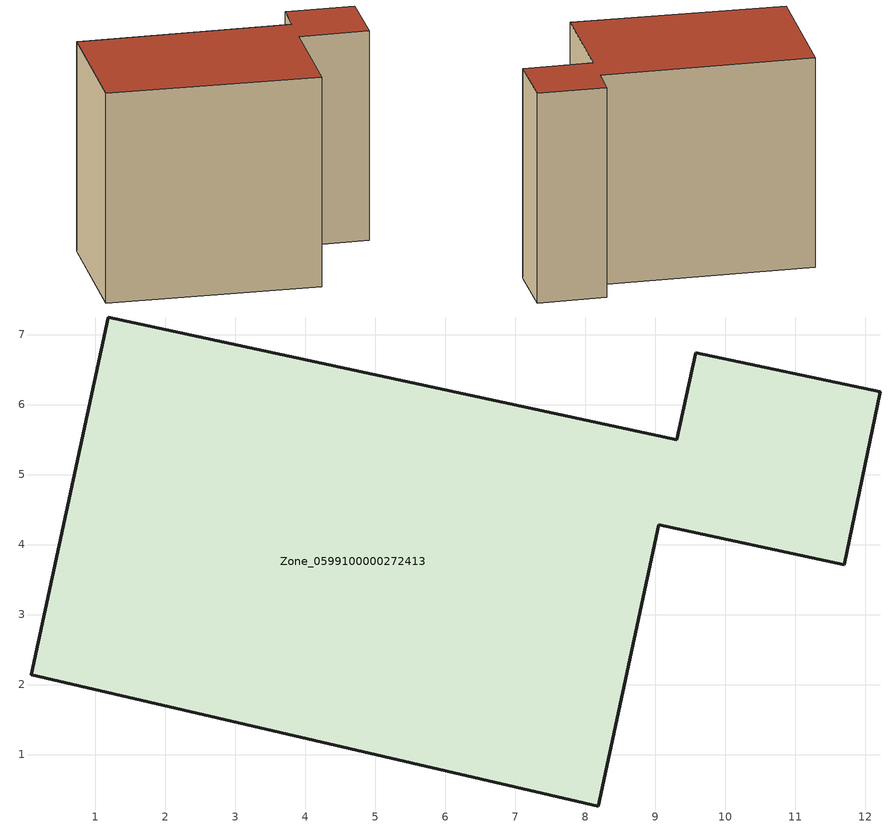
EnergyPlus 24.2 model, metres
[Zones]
Zone_0599100000272413
 floor ground (C_G): 0.09,2.14 1.19,7.25 9.31,5.5 9.58,6.74 12.22,6.18 11.7,3.71 9.05,4.28 8.19,0.27 z0
 wall outside (C_F): 11.7,3.71 12.22,6.18 9.58,6.74 9.31,5.5 1.19,7.25 0.09,2.14 8.19,0.27 9.05,4.28 11.7,3.71 z0:8.55
 roof outside (C_R): 1.19,7.25 0.09,2.14 8.19,0.27 9.05,4.28 11.7,3.71 12.22,6.18 9.58,6.74 9.31,5.5 z8.55
[BUILDING]
Pand.0599100000272413: North Axis=0; Terrain=City; Loads Convergence Tolerance Value=0.04; Temperature Convergence Tolerance Value=0.4; Solar Distribution=FullExterior; Maximum Number of Warmup Days=25; Minimum Number of Warmup Days=1
[Site:Location]
Rotterdam.The.Hague.AP_ZH_NLD Design_Conditions: Latitude=51.96; Longitude=4.45; Time Zone=1; Elevation=-4.5
[SITE:GROUNDTEMPERATURE:BUILDINGSURFACE]
18, 18, 18, 18, 18, 18, 18, 18, 18, 18, 18, 18
[MATERIAL] Thermal Absorptance=0.9; Solar Absorptance=0.7; Visible Absorptance=0.7
Name | Roughness | Thickness | Conductivity | Density | Specific Heat
G.TC.1975-1991 | MediumSmooth | 0.15 | 0.288461 | 540 | 1210
F.TC.1975-1991 | Rough | 0.3 | 0.230769 | 1920 | 840
R.TC.1975-1991 | MediumRough | 0.2 | 0.153846 | 1500 | 1000
[CONSTRUCTION]
C_G: G.TC.1975-1991
C_F: F.TC.1975-1991
C_R: R.TC.1975-1991
[ZONE]
Zone_0599100000272413: Type=1; Multiplier=1; Ceiling Height=Autocalculate; Volume=Autocalculate; Floor Area=autocalculate; Part of Total Floor Area=Yes
[ZONEINFILTRATION:DESIGNFLOWRATE]
Infil_Zone_0599100000272413: Zone or ZoneList or Space or SpaceList=Zone_0599100000272413; Schedule=AlwaysOn; Design Flow Rate Calculation Method=Flow/Area; Flow Rate per Floor Area=0.003; Constant Term Coefficient=1; Temperature Term Coefficient=0; Velocity Term Coefficient=0; Velocity Squared Term Coefficient=0
[HVACTEMPLATE:ZONE:IDEALLOADSAIRSYSTEM]
Zone_0599100000272413: Maximum Heating Supply Air Temperature=50; Minimum Cooling Supply Air Temperature=13; Maximum Heating Supply Air Humidity Ratio=0.0156; Minimum Cooling Supply Air Humidity Ratio=0.0077; Heating Limit=NoLimit; Cooling Limit=NoLimit; Dehumidification Control Type=ConstantSensibleHeatRatio; Cooling Sensible Heat Ratio=0.7; Dehumidification Setpoint=60; Humidification Control Type=None; Humidification Setpoint=30; Outdoor Air Method=None; Outdoor Air Flow Rate per Person=0.00944; Outdoor Air Flow Rate per Zone Floor Area=0; Outdoor Air Flow Rate per Zone=0; Demand Controlled Ventilation Type=None; Outdoor Air Economizer Type=NoEconomizer; Heat Recovery Type=None; Sensible Heat Recovery Effectiveness=0.7; Latent Heat Recovery Effectiveness=0.65
[ZONECONTROL:THERMOSTAT]
ThermostatControl_Zone_0599100000272413: Zone or ZoneList=Zone_0599100000272413; Control Type Schedule=DualSetpointControlType; Control 1=Thermostat_Zone_0599100000272413; Temperature Difference Between Cutout And Setpoint=0
[THERMOSTATSETPOINT:DUALSETPOINT]
Thermostat_Zone_0599100000272413: Heating Setpoint Temperature Schedule=HeatingSetpoint_Zone_0599100000272413; Cooling Setpoint Temperature Schedule=CoolingSetpoint_Zone_0599100000272413
[SCHEDULE:COMPACT]
HeatingSetpoint_Zone_0599100000272413: Through: 12/31, For: AllDays, Until: 24:00, 21
CoolingSetpoint_Zone_0599100000272413: Through: 12/31, For: AllDays, Until: 24:00, 24
DualSetpointControlType: Through: 12/31, For: AllDays, Until: 24:00, 4
AlwaysOn: Through: 12/31, For: AllDays, Until: 24:00, 1
